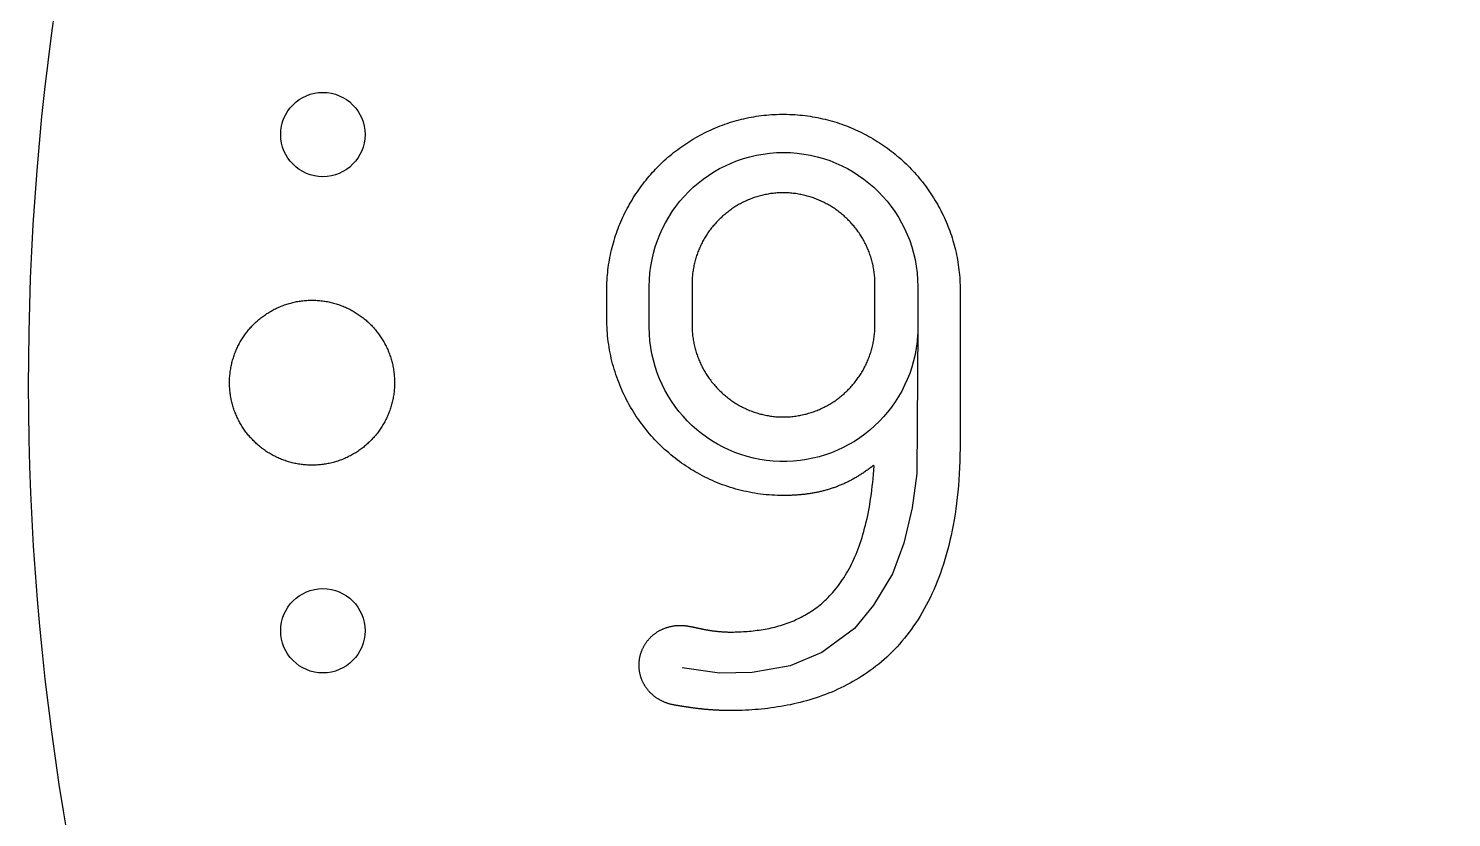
# Model space of a CAD drawing. Extents: x 0.2 to 12, y 0.1 to 9.6.
# Drawn here: x 4.174 to 6.283, y 3.721 to 4.891 of the extents above; entities that cross this region are included whole.
import ezdxf

# ---------------------------------------------------------------- set-up
doc = ezdxf.new("R2010")
doc.units = 0
doc.layers.get('0').update_dxf_attribs({"color": 3, "linetype": 'CONTINUOUS'})
doc.layers.add('ENGRAVE', color=6, linetype='CONTINUOUS')

msp = doc.modelspace()

# ---------------------------------------------------------------- linework, layer by layer
msp.add_lwpolyline([(10.1758, 1.0143, 3.52937), (6.0454, 1.0143, -0.260301)], format="xyb")
for points in [[(5.4753, 3.9915), (5.4718, 3.9871), (5.4682, 3.9828), (5.4646, 3.9786), (5.4609, 3.9745), (5.4572, 3.9706), (5.4534, 3.9667), (5.4495, 3.9629), (5.4456, 3.9593), (5.4417, 3.9557), (5.4377, 3.9522), (5.4337, 3.9489), (5.4296, 3.9456), (5.4255, 3.9424), (5.4213, 3.9394), (5.4171, 3.9364), (5.4129, 3.9335), (5.4086, 3.9307), (5.4043, 3.928), (5.4, 3.9253), (5.3956, 3.9228), (5.3912, 3.9203), (5.3867, 3.918), (5.3822, 3.9157), (5.3778, 3.9135), (5.3732, 3.9114), (5.3687, 3.9093), (5.3641, 3.9074), (5.3595, 3.9055), (5.3549, 3.9037), (5.3502, 3.902), (5.3456, 3.9003), (5.3409, 3.8988), (5.3362, 3.8972), (5.3315, 3.8958), (5.3268, 3.8945), (5.3221, 3.8932), (5.3173, 3.8919), (5.3126, 3.8908), (5.3078, 3.8897), (5.3031, 3.8886), (5.2983, 3.8877), (5.2935, 3.8868), (5.2887, 3.8859), (5.2839, 3.8852), (5.2792, 3.8844), (5.2744, 3.8838), (5.2696, 3.8832), (5.2648, 3.8826), (5.2601, 3.8821), (5.2553, 3.8817), (5.2505, 3.8813), (5.2458, 3.8809), (5.2411, 3.8807), (5.2363, 3.8804), (5.2316, 3.8802), (5.2269, 3.8801), (5.2222, 3.88), (5.2176, 3.8799), (5.2134, 3.8799), (5.2125, 3.8799), (5.2116, 3.8799), (5.2107, 3.8799), (5.2099, 3.8799), (5.209, 3.8799), (5.2081, 3.8799), (5.2072, 3.8799), (5.2063, 3.88), (5.2055, 3.88), (5.2046, 3.88), (5.2037, 3.88), (5.2028, 3.8801), (5.202, 3.8801), (5.2011, 3.8801), (5.2002, 3.8801), (5.1993, 3.8802), (5.1985, 3.8802), (5.1976, 3.8802), (5.1967, 3.8803), (5.1959, 3.8803), (5.195, 3.8804), (5.1941, 3.8804), (5.1932, 3.8804), (5.1924, 3.8805), (5.1915, 3.8805), (5.1906, 3.8806), (5.1898, 3.8806), (5.1889, 3.8807), (5.1881, 3.8808), (5.1872, 3.8808), (5.1863, 3.8809), (5.1855, 3.881), (5.1846, 3.881), (5.1838, 3.8811), (5.1829, 3.8811), (5.182, 3.8812), (5.1812, 3.8813), (5.1803, 3.8814), (5.1795, 3.8814), (5.1786, 3.8815), (5.1778, 3.8816), (5.1769, 3.8817), (5.176, 3.8817), (5.1752, 3.8818), (5.1744, 3.8819), (5.1735, 3.882), (5.1727, 3.8821), (5.1718, 3.8822), (5.1709, 3.8823), (5.1701, 3.8824), (5.1693, 3.8824), (5.1684, 3.8825), (5.1676, 3.8826), (5.1667, 3.8827), (5.1659, 3.8828), (5.165, 3.8829), (5.1642, 3.883), (5.1634, 3.8831), (5.1625, 3.8832), (5.1617, 3.8833), (5.1608, 3.8835), (5.16, 3.8836), (5.1592, 3.8837), (5.1583, 3.8838), (5.1575, 3.8839), (5.1566, 3.884), (5.1558, 3.8841), (5.155, 3.8842), (5.1541, 3.8844), (5.1533, 3.8845), (5.1525, 3.8846), (5.1516, 3.8847), (5.1508, 3.8848), (5.15, 3.885), (5.1491, 3.8851), (5.1483, 3.8852), (5.1475, 3.8853), (5.1467, 3.8855), (5.1458, 3.8856), (5.145, 3.8857), (5.1442, 3.8858), (5.1434, 3.886), (5.1426, 3.8861), (5.1417, 3.8862), (5.1409, 3.8864), (5.1401, 3.8865), (5.1393, 3.8866), (5.1384, 3.8868), (5.1376, 3.8869), (5.1368, 3.8871), (5.136, 3.8872), (5.1352, 3.8874), (5.1344, 3.8875), (5.1335, 3.8876), (5.1327, 3.8878), (5.1319, 3.8879), (5.1311, 3.8881), (5.1303, 3.8882), (5.1295, 3.8884), (5.1287, 3.8885), (5.1278, 3.8887), (5.1269, 3.8889), (5.126, 3.8891), (5.1252, 3.8893), (5.1243, 3.8896), (5.1234, 3.8898), (5.1226, 3.8901), (5.1218, 3.8903), (5.1209, 3.8906), (5.1201, 3.8909), (5.1193, 3.8912), (5.1184, 3.8915), (5.1176, 3.8918), (5.1168, 3.8921), (5.116, 3.8924), (5.1152, 3.8928), (5.1144, 3.8931), (5.1137, 3.8935), (5.1129, 3.8938), (5.1121, 3.8942), (5.1114, 3.8946), (5.1106, 3.895), (5.1099, 3.8954), (5.1091, 3.8958), (5.1084, 3.8962), (5.1077, 3.8967), (5.1069, 3.8971), (5.1062, 3.8975), (5.1055, 3.898), (5.1048, 3.8985), (5.1041, 3.8989), (5.1034, 3.8994), (5.1028, 3.8999), (5.1021, 3.9004), (5.1014, 3.9009), (5.1008, 3.9014), (5.1001, 3.9019), (5.0995, 3.9024), (5.0989, 3.903), (5.0983, 3.9035), (5.0977, 3.9041), (5.097, 3.9046), (5.0965, 3.9052), (5.0959, 3.9058), (5.0953, 3.9064), (5.0947, 3.9069), (5.0942, 3.9075), (5.0936, 3.9081), (5.0931, 3.9087), (5.0925, 3.9094), (5.092, 3.91), (5.0915, 3.9106), (5.091, 3.9112), (5.0905, 3.9119), (5.09, 3.9125), (5.0895, 3.9132), (5.089, 3.9139), (5.0886, 3.9145), (5.0881, 3.9152), (5.0877, 3.9159), (5.0872, 3.9166), (5.0868, 3.9173), (5.0864, 3.918), (5.086, 3.9187), (5.0856, 3.9194), (5.0852, 3.9201), (5.0848, 3.9208), (5.0845, 3.9216), (5.0841, 3.9223), (5.0838, 3.923), (5.0834, 3.9238), (5.0831, 3.9246), (5.0828, 3.9253), (5.0825, 3.9261), (5.0822, 3.9269), (5.0819, 3.9276), (5.0817, 3.9284), (5.0814, 3.9292), (5.0811, 3.93), (5.0809, 3.9308), (5.0807, 3.9316), (5.0805, 3.9324), (5.0803, 3.9332), (5.0801, 3.934), (5.0799, 3.9348), (5.0797, 3.9357), (5.0796, 3.9365), (5.0794, 3.9373), (5.0793, 3.9382), (5.0792, 3.939), (5.079, 3.9399), (5.0789, 3.9407), (5.0789, 3.9416), (5.0788, 3.9424), (5.0787, 3.9433), (5.0787, 3.9442), (5.0786, 3.945), (5.0786, 3.9459), (5.0786, 3.9468), (5.0786, 3.9477), (5.0786, 3.9487), (5.0786, 3.9496), (5.0787, 3.9506), (5.0787, 3.9515), (5.0788, 3.9524), (5.0789, 3.9534), (5.079, 3.9543), (5.0791, 3.9552), (5.0793, 3.9562), (5.0794, 3.9571), (5.0796, 3.958), (5.0797, 3.9589), (5.0799, 3.9598), (5.0801, 3.9607), (5.0804, 3.9616), (5.0806, 3.9625), (5.0808, 3.9634), (5.0811, 3.9643), (5.0814, 3.9652), (5.0817, 3.9661), (5.082, 3.9669), (5.0823, 3.9678), (5.0826, 3.9686), (5.083, 3.9695), (5.0833, 3.9703), (5.0837, 3.9712), (5.0841, 3.972), (5.0845, 3.9728), (5.0849, 3.9736), (5.0853, 3.9745), (5.0857, 3.9753), (5.0862, 3.976), (5.0866, 3.9768), (5.0871, 3.9776), (5.0876, 3.9784), (5.0881, 3.9792), (5.0886, 3.9799), (5.0891, 3.9807), (5.0896, 3.9814), (5.0902, 3.9822), (5.0907, 3.9829), (5.0913, 3.9836), (5.0919, 3.9843), (5.0924, 3.985), (5.093, 3.9857), (5.0936, 3.9864), (5.0943, 3.9871), (5.0949, 3.9877), (5.0955, 3.9884), (5.0962, 3.989), (5.0969, 3.9897), (5.0975, 3.9903), (5.0982, 3.9909), (5.0989, 3.9915), (5.0996, 3.9921), (5.1003, 3.9927), (5.1011, 3.9933), (5.1018, 3.9938), (5.1025, 3.9944), (5.1033, 3.9949), (5.1041, 3.9954), (5.1048, 3.996), (5.1056, 3.9965), (5.1064, 3.997), (5.1072, 3.9975), (5.108, 3.9979), (5.1089, 3.9984), (5.1097, 3.9989), (5.1105, 3.9993), (5.1114, 3.9997), (5.1122, 4.0001), (5.1131, 4.0005), (5.114, 4.0009), (5.1148, 4.0013), (5.1157, 4.0017), (5.1166, 4.002), (5.1175, 4.0024), (5.1185, 4.0027), (5.1194, 4.003), (5.1203, 4.0033), (5.1213, 4.0036), (5.1222, 4.0038), (5.1232, 4.0041), (5.1241, 4.0044), (5.1251, 4.0046), (5.1261, 4.0048), (5.127, 4.005), (5.128, 4.0052), (5.129, 4.0053), (5.13, 4.0055), (5.131, 4.0056), (5.1321, 4.0058), (5.1331, 4.0059), (5.1341, 4.006), (5.1352, 4.0061), (5.1362, 4.0061), (5.1373, 4.0062), (5.1383, 4.0062), (5.1394, 4.0062), (5.1402, 4.0062), (5.1407, 4.0062), (5.1413, 4.0062), (5.1418, 4.0062), (5.1424, 4.0062), (5.143, 4.0061), (5.1435, 4.0061), (5.1441, 4.0061), (5.1446, 4.006), (5.1452, 4.006), (5.1458, 4.0059), (5.1463, 4.0059), (5.1469, 4.0058), (5.1475, 4.0057), (5.148, 4.0057), (5.1486, 4.0056), (5.1492, 4.0055), (5.1498, 4.0054), (5.1504, 4.0053), (5.1509, 4.0052), (5.1515, 4.0051), (5.1521, 4.0051), (5.1527, 4.0049), (5.1533, 4.0048), (5.1539, 4.0047), (5.1545, 4.0046), (5.1551, 4.0045), (5.1557, 4.0044), (5.1563, 4.0043), (5.1569, 4.0042), (5.1575, 4.004), (5.1581, 4.0039), (5.1588, 4.0038), (5.1594, 4.0036), (5.16, 4.0035), (5.1607, 4.0034), (5.1613, 4.0032), (5.1619, 4.0031), (5.1626, 4.003), (5.1632, 4.0028), (5.1639, 4.0027), (5.1645, 4.0025), (5.1652, 4.0024), (5.1659, 4.0023), (5.1665, 4.0021), (5.1672, 4.002), (5.1679, 4.0018), (5.1686, 4.0017), (5.1693, 4.0015), (5.17, 4.0014), (5.1707, 4.0012), (5.1714, 4.0011), (5.1721, 4.0009), (5.1728, 4.0008), (5.1735, 4.0006), (5.1742, 4.0005), (5.175, 4.0003), (5.1757, 4.0002), (5.1765, 4.0001), (5.1772, 3.9999), (5.178, 3.9998), (5.1787, 3.9996), (5.1795, 3.9995), (5.1803, 3.9994), (5.1811, 3.9992), (5.1818, 3.9991), (5.1826, 3.999), (5.1834, 3.9988), (5.1842, 3.9987), (5.1851, 3.9986), (5.1859, 3.9984), (5.1867, 3.9983), (5.1875, 3.9982), (5.1884, 3.9981), (5.1892, 3.998), (5.1901, 3.9979), (5.191, 3.9978), (5.1918, 3.9977), (5.1927, 3.9976), (5.1936, 3.9975), (5.1945, 3.9974), (5.1954, 3.9973), (5.1963, 3.9972), (5.1972, 3.9971), (5.1981, 3.997), (5.1991, 3.997), (5.2, 3.9969), (5.201, 3.9968), (5.2019, 3.9968), (5.2029, 3.9967), (5.2039, 3.9966), (5.2049, 3.9966), (5.2059, 3.9965), (5.2069, 3.9965), (5.2079, 3.9965), (5.2089, 3.9965), (5.2099, 3.9964), (5.211, 3.9964), (5.212, 3.9964), (5.2131, 3.9964), (5.2153, 3.9964), (5.2183, 3.9964), (5.2212, 3.9965), (5.2242, 3.9966), (5.2272, 3.9967), (5.2301, 3.9968), (5.2331, 3.9969), (5.236, 3.9971), (5.239, 3.9973), (5.2419, 3.9976), (5.2449, 3.9978), (5.2478, 3.9981), (5.2508, 3.9985), (5.2537, 3.9989), (5.2566, 3.9993), (5.2595, 3.9997), (5.2625, 4.0002), (5.2654, 4.0007), (5.2683, 4.0012), (5.2712, 4.0018), (5.2741, 4.0024), (5.2769, 4.0031), (5.2798, 4.0038), (5.2827, 4.0045), (5.2855, 4.0053), (5.2884, 4.0062), (5.2912, 4.007), (5.294, 4.008), (5.2968, 4.0089), (5.2996, 4.0099), (5.3024, 4.011), (5.3051, 4.0121), (5.3079, 4.0132), (5.3106, 4.0144), (5.3133, 4.0157), (5.316, 4.017), (5.3187, 4.0183), (5.3214, 4.0197), (5.324, 4.0212), (5.3266, 4.0227), (5.3292, 4.0243), (5.3318, 4.0259), (5.3344, 4.0276), (5.3369, 4.0293), (5.3394, 4.0311), (5.3419, 4.0329), (5.3444, 4.0349), (5.3468, 4.0368), (5.3493, 4.0389), (5.3517, 4.041), (5.354, 4.0431), (5.3564, 4.0453), (5.3587, 4.0476), (5.361, 4.05), (5.3632, 4.0524), (5.3655, 4.0549), (5.3677, 4.0574), (5.3699, 4.06), (5.372, 4.0627), (5.3741, 4.0655), (5.3762, 4.0683), (5.3783, 4.0712), (5.3803, 4.0742), (5.3823, 4.0773), (5.3842, 4.0804), (5.3861, 4.0836), (5.388, 4.0868), (5.3899, 4.0902), (5.3917, 4.0936), (5.3934, 4.0971), (5.3952, 4.1007), (5.3969, 4.1044), (5.3985, 4.1081), (5.4002, 4.1119), (5.4018, 4.1158), (5.4033, 4.1198), (5.4048, 4.1239), (5.4063, 4.1281), (5.4077, 4.1323), (5.4091, 4.1366), (5.4104, 4.1411), (5.4117, 4.1456), (5.4129, 4.1502), (5.4141, 4.1548), (5.4153, 4.1596), (5.4164, 4.1645), (5.4175, 4.1694), (5.4185, 4.1745), (5.4194, 4.1796), (5.4204, 4.1849), (5.4212, 4.1902), (5.4221, 4.1956), (5.4228, 4.2011), (5.4236, 4.2068), (5.4242, 4.2125), (5.4249, 4.2183), (5.4254, 4.2242), (5.4259, 4.2302), (5.4264, 4.2364), (5.4268, 4.2426), (5.4259, 4.2434), (5.4246, 4.2424), (5.4234, 4.2414), (5.4221, 4.2404), (5.4208, 4.2394), (5.4195, 4.2385), (5.4182, 4.2375), (5.4169, 4.2366), (5.4156, 4.2357), (5.4143, 4.2347), (5.413, 4.2339), (5.4117, 4.233), (5.4105, 4.2321), (5.4092, 4.2313), (5.4079, 4.2304), (5.4066, 4.2296), (5.4053, 4.2288), (5.404, 4.228), (5.4027, 4.2272), (5.4014, 4.2264), (5.4001, 4.2257), (5.3988, 4.2249), (5.3975, 4.2242), (5.3962, 4.2234), (5.3949, 4.2227), (5.3936, 4.222), (5.3923, 4.2213), (5.391, 4.2207), (5.3897, 4.22), (5.3884, 4.2193), (5.3871, 4.2187), (5.3858, 4.2181), (5.3845, 4.2175), (5.3831, 4.2168), (5.3818, 4.2162), (5.3805, 4.2157), (5.3792, 4.2151), (5.3779, 4.2145), (5.3766, 4.214), (5.3753, 4.2135), (5.3739, 4.2129), (5.3726, 4.2124), (5.3713, 4.2119), (5.37, 4.2114), (5.3687, 4.2109), (5.3673, 4.2104), (5.366, 4.21), (5.3647, 4.2095), (5.3633, 4.2091), (5.362, 4.2087), (5.3607, 4.2082), (5.3593, 4.2078), (5.358, 4.2074), (5.3566, 4.207), (5.3553, 4.2067), (5.354, 4.2063), (5.3526, 4.2059), (5.3513, 4.2056), (5.3499, 4.2052), (5.3486, 4.2049), (5.3472, 4.2046), (5.3458, 4.2043), (5.3445, 4.204), (5.3431, 4.2037), (5.3417, 4.2034), (5.3404, 4.2031), (5.339, 4.2029), (5.3376, 4.2026), (5.3363, 4.2024), (5.3349, 4.2021), (5.3335, 4.2019), (5.3321, 4.2017), (5.3307, 4.2015), (5.3293, 4.2013), (5.3279, 4.2011), (5.3266, 4.2009), (5.3252, 4.2007), (5.3238, 4.2005), (5.3224, 4.2004), (5.321, 4.2002), (5.3195, 4.2001), (5.3181, 4.1999), (5.3167, 4.1998), (5.3153, 4.1997), (5.3139, 4.1996), (5.3125, 4.1995), (5.311, 4.1994), (5.3096, 4.1993), (5.3082, 4.1992), (5.3067, 4.1991), (5.3053, 4.1991), (5.3038, 4.199), (5.3024, 4.1989), (5.3009, 4.1989), (5.2995, 4.1989), (5.298, 4.1988), (5.2966, 4.1988), (5.2951, 4.1988), (5.2936, 4.1988), (5.2922, 4.1988), (5.2882, 4.1988), (5.2839, 4.1989), (5.2797, 4.1991), (5.2754, 4.1993), (5.2712, 4.1996), (5.267, 4.2), (5.2628, 4.2004), (5.2586, 4.2009), (5.2544, 4.2015), (5.2503, 4.2021), (5.2462, 4.2028), (5.242, 4.2036), (5.238, 4.2045), (5.2339, 4.2053), (5.2299, 4.2063), (5.2259, 4.2073), (5.2219, 4.2084), (5.2179, 4.2096), (5.214, 4.2108), (5.2101, 4.212), (5.2062, 4.2134), (5.2024, 4.2148), (5.1985, 4.2162), (5.1948, 4.2177), (5.191, 4.2193), (5.1872, 4.2209), (5.1835, 4.2226), (5.1799, 4.2243), (5.1762, 4.2261), (5.1726, 4.2279), (5.169, 4.2298), (5.1655, 4.2318), (5.1619, 4.2338), (5.1585, 4.2359), (5.155, 4.238), (5.1516, 4.2401), (5.1482, 4.2424), (5.1449, 4.2446), (5.1416, 4.2469), (5.1383, 4.2493), (5.1351, 4.2517), (5.1319, 4.2542), (5.1287, 4.2567), (5.1256, 4.2592), (5.1225, 4.2619), (5.1195, 4.2645), (5.1165, 4.2672), (5.1135, 4.2699), (5.1106, 4.2727), (5.1077, 4.2756), (5.1049, 4.2784), (5.1021, 4.2813), (5.0994, 4.2843), (5.0967, 4.2873), (5.094, 4.2904), (5.0914, 4.2934), (5.0889, 4.2966), (5.0864, 4.2997), (5.0839, 4.3029), (5.0815, 4.3062), (5.0791, 4.3095), (5.0768, 4.3128), (5.0745, 4.3161), (5.0723, 4.3195), (5.0702, 4.3229), (5.0681, 4.3264), (5.066, 4.3299), (5.064, 4.3334), (5.062, 4.337), (5.0601, 4.3406), (5.0583, 4.3442), (5.0565, 4.3479), (5.0547, 4.3516), (5.0531, 4.3553), (5.0514, 4.3591), (5.0499, 4.3628), (5.0484, 4.3667), (5.0469, 4.3705), (5.0455, 4.3744), (5.0442, 4.3783), (5.0429, 4.3822), (5.0417, 4.3861), (5.0405, 4.3901), (5.0394, 4.3941), (5.0384, 4.3982), (5.0374, 4.4022), (5.0365, 4.4063), (5.0357, 4.4104), (5.0349, 4.4145), (5.0342, 4.4187), (5.0336, 4.4228), (5.033, 4.427), (5.0325, 4.4312), (5.032, 4.4355), (5.0316, 4.4397), (5.0313, 4.444), (5.0311, 4.4483), (5.0309, 4.4526), (5.0308, 4.4569), (5.0307, 4.4612), (5.0307, 4.4612), (5.0307, 4.4613), (5.0307, 4.4613), (5.0307, 4.4614), (5.0307, 4.4614), (5.0307, 4.4615), (5.0307, 4.4616), (5.0307, 4.4617), (5.0307, 4.4618), (5.0307, 4.462), (5.0307, 4.4621), (5.0307, 4.4623), (5.0307, 4.4625), (5.0307, 4.4626), (5.0307, 4.4628), (5.0307, 4.463), (5.0307, 4.4633), (5.0307, 4.4635), (5.0307, 4.4638), (5.0307, 4.464), (5.0307, 4.4643), (5.0307, 4.4646), (5.0307, 4.4648), (5.0307, 4.4651), (5.0307, 4.4654), (5.0307, 4.4658), (5.0307, 4.4661), (5.0307, 4.4664), (5.0307, 4.4668), (5.0307, 4.4671), (5.0307, 4.4675), (5.0307, 4.4678), (5.0307, 4.4682), (5.0307, 4.4686), (5.0307, 4.469), (5.0307, 4.4694), (5.0307, 4.4698), (5.0307, 4.4702), (5.0307, 4.4706), (5.0307, 4.471), (5.0307, 4.4715), (5.0307, 4.4719), (5.0307, 4.4723), (5.0307, 4.4728), (5.0307, 4.4732), (5.0307, 4.4737), (5.0307, 4.4741), (5.0307, 4.4746), (5.0307, 4.4751), (5.0307, 4.4755), (5.0307, 4.476), (5.0307, 4.4765), (5.0307, 4.477), (5.0307, 4.4774), (5.0307, 4.4779), (5.0307, 4.4784), (5.0307, 4.4789), (5.0307, 4.4794), (5.0307, 4.4799), (5.0307, 4.4804), (5.0307, 4.4809), (5.0307, 4.4813), (5.0307, 4.4818), (5.0307, 4.4823), (5.0307, 4.4828), (5.0307, 4.4833), (5.0307, 4.4838), (5.0307, 4.4843), (5.0307, 4.4848), (5.0307, 4.4853), (5.0307, 4.4858), (5.0307, 4.4863), (5.0307, 4.4867), (5.0307, 4.4872), (5.0307, 4.4877), (5.0307, 4.4882), (5.0307, 4.4886), (5.0307, 4.4891), (5.0307, 4.4896), (5.0307, 4.49), (5.0307, 4.4905), (5.0307, 4.4909), (5.0307, 4.4914), (5.0307, 4.4918), (5.0307, 4.4923), (5.0307, 4.4927), (5.0307, 4.4931), (5.0307, 4.4936), (5.0307, 4.494), (5.0307, 4.4944), (5.0307, 4.4948), (5.0307, 4.4952), (5.0307, 4.4956), (5.0307, 4.4959), (5.0307, 4.4963), (5.0307, 4.4967), (5.0307, 4.497), (5.0307, 4.4974), (5.0307, 4.4978), (5.0307, 4.4981), (5.0307, 4.4984), (5.0307, 4.4987), (5.0307, 4.499), (5.0307, 4.4993), (5.0307, 4.4996), (5.0307, 4.4999), (5.0307, 4.5002), (5.0307, 4.5004), (5.0307, 4.5007), (5.0307, 4.5009), (5.0307, 4.5011), (5.0307, 4.5013), (5.0307, 4.5015), (5.0307, 4.5017), (5.0307, 4.5019), (5.0307, 4.502), (5.0307, 4.5022), (5.0307, 4.5023), (5.0307, 4.5025), (5.0307, 4.5026), (5.0307, 4.5027), (5.0307, 4.5027), (5.0307, 4.5028), (5.0307, 4.5029), (5.0307, 4.5029), (5.0307, 4.5029), (5.0307, 4.5029), (5.0308, 4.5068), (5.0309, 4.5106), (5.031, 4.5145), (5.0312, 4.5183), (5.0314, 4.5221), (5.0318, 4.5259), (5.0321, 4.5296), (5.0325, 4.5334), (5.033, 4.5371), (5.0335, 4.5409), (5.0341, 4.5446), (5.0347, 4.5483), (5.0354, 4.5519), (5.0361, 4.5556), (5.0369, 4.5592), (5.0378, 4.5629), (5.0386, 4.5665), (5.0396, 4.57), (5.0405, 4.5736), (5.0416, 4.5771), (5.0427, 4.5807), (5.0438, 4.5842), (5.045, 4.5876), (5.0462, 4.5911), (5.0475, 4.5945), (5.0488, 4.598), (5.0502, 4.6013), (5.0516, 4.6047), (5.053, 4.6081), (5.0545, 4.6114), (5.0561, 4.6147), (5.0577, 4.6179), (5.0593, 4.6212), (5.061, 4.6244), (5.0627, 4.6276), (5.0645, 4.6308), (5.0663, 4.6339), (5.0681, 4.637), (5.07, 4.6401), (5.072, 4.6432), (5.0739, 4.6462), (5.076, 4.6492), (5.078, 4.6522), (5.0801, 4.6551), (5.0822, 4.6581), (5.0844, 4.6609), (5.0866, 4.6638), (5.0889, 4.6666), (5.0912, 4.6694), (5.0935, 4.6722), (5.0958, 4.6749), (5.0982, 4.6776), (5.1007, 4.6802), (5.1031, 4.6829), (5.1057, 4.6855), (5.1082, 4.688), (5.1108, 4.6905), (5.1134, 4.693), (5.116, 4.6955), (5.1187, 4.6979), (5.1214, 4.7003), (5.1241, 4.7026), (5.1269, 4.7049), (5.1297, 4.7072), (5.1326, 4.7094), (5.1354, 4.7116), (5.1383, 4.7138), (5.1413, 4.7159), (5.1442, 4.718), (5.1472, 4.72), (5.1502, 4.722), (5.1533, 4.7239), (5.1563, 4.7259), (5.1594, 4.7277), (5.1626, 4.7296), (5.1657, 4.7313), (5.1689, 4.7331), (5.1721, 4.7348), (5.1754, 4.7365), (5.1786, 4.7381), (5.1819, 4.7396), (5.1852, 4.7412), (5.1885, 4.7426), (5.1919, 4.7441), (5.1953, 4.7455), (5.1987, 4.7468), (5.2021, 4.7481), (5.2056, 4.7493), (5.209, 4.7506), (5.2125, 4.7517), (5.216, 4.7528), (5.2196, 4.7539), (5.2231, 4.7549), (5.2267, 4.7558), (5.2303, 4.7567), (5.2339, 4.7576), (5.2375, 4.7584), (5.2412, 4.7592), (5.2448, 4.7599), (5.2485, 4.7605), (5.2522, 4.7611), (5.2559, 4.7617), (5.2597, 4.7622), (5.2634, 4.7626), (5.2672, 4.763), (5.271, 4.7633), (5.2747, 4.7636), (5.2786, 4.7638), (5.2824, 4.764), (5.2862, 4.7641), (5.2901, 4.7642), (5.2939, 4.7642), (5.2978, 4.7641), (5.3017, 4.764), (5.3055, 4.7638), (5.3094, 4.7636), (5.3132, 4.7633), (5.317, 4.763), (5.3208, 4.7626), (5.3246, 4.7622), (5.3283, 4.7617), (5.3321, 4.7611), (5.3358, 4.7605), (5.3395, 4.7599), (5.3432, 4.7592), (5.3469, 4.7584), (5.3505, 4.7576), (5.3542, 4.7567), (5.3578, 4.7558), (5.3614, 4.7549), (5.365, 4.7539), (5.3685, 4.7528), (5.372, 4.7517), (5.3756, 4.7506), (5.3791, 4.7493), (5.3825, 4.7481), (5.386, 4.7468), (5.3894, 4.7455), (5.3928, 4.7441), (5.3962, 4.7426), (5.3995, 4.7412), (5.4028, 4.7396), (5.4061, 4.7381), (5.4094, 4.7365), (5.4127, 4.7348), (5.4159, 4.7331), (5.4191, 4.7313), (5.4223, 4.7296), (5.4254, 4.7277), (5.4285, 4.7259), (5.4316, 4.7239), (5.4347, 4.722), (5.4377, 4.72), (5.4407, 4.718), (5.4437, 4.7159), (5.4466, 4.7138), (5.4495, 4.7116), (5.4524, 4.7094), (5.4552, 4.7072), (5.4581, 4.7049), (5.4608, 4.7026), (5.4636, 4.7003), (5.4663, 4.6979), (5.469, 4.6955), (5.4717, 4.693), (5.4743, 4.6905), (5.4769, 4.688), (5.4794, 4.6855), (5.4819, 4.6829), (5.4844, 4.6802), (5.4868, 4.6776), (5.4892, 4.6749), (5.4916, 4.6722), (5.4939, 4.6694), (5.4962, 4.6666), (5.4985, 4.6638), (5.5007, 4.6609), (5.5029, 4.6581), (5.505, 4.6551), (5.5071, 4.6522), (5.5092, 4.6492), (5.5112, 4.6462), (5.5132, 4.6432), (5.5151, 4.6401), (5.517, 4.637), (5.5189, 4.6339), (5.5207, 4.6308), (5.5225, 4.6276), (5.5242, 4.6244), (5.5259, 4.6212), (5.5275, 4.6179), (5.5291, 4.6147), (5.5307, 4.6114), (5.5322, 4.6081), (5.5336, 4.6047), (5.535, 4.6013), (5.5364, 4.598), (5.5377, 4.5945), (5.539, 4.5911), (5.5402, 4.5876), (5.5414, 4.5842), (5.5425, 4.5807), (5.5436, 4.5771), (5.5447, 4.5736), (5.5456, 4.57), (5.5466, 4.5665), (5.5475, 4.5629), (5.5483, 4.5592), (5.5491, 4.5556), (5.5498, 4.5519), (5.5505, 4.5483), (5.5511, 4.5446), (5.5517, 4.5409), (5.5522, 4.5371), (5.5527, 4.5334), (5.5531, 4.5296), (5.5535, 4.5259), (5.5538, 4.5221), (5.554, 4.5183), (5.5542, 4.5145), (5.5543, 4.5106), (5.5544, 4.5068), (5.5545, 4.5029), (5.5545, 4.5029), (5.5545, 4.5028), (5.5545, 4.5026), (5.5545, 4.5023), (5.5545, 4.5019), (5.5545, 4.5015), (5.5545, 4.501), (5.5545, 4.5004), (5.5545, 4.4997), (5.5545, 4.499), (5.5545, 4.4982), (5.5545, 4.4973), (5.5545, 4.4964), (5.5545, 4.4954), (5.5545, 4.4943), (5.5545, 4.4931), (5.5545, 4.4919), (5.5545, 4.4907), (5.5545, 4.4894), (5.5545, 4.488), (5.5545, 4.4866), (5.5545, 4.4851), (5.5545, 4.4835), (5.5545, 4.4819), (5.5545, 4.4803), (5.5545, 4.4786), (5.5545, 4.4768), (5.5545, 4.475), (5.5545, 4.4732), (5.5545, 4.4713), (5.5545, 4.4693), (5.5545, 4.4674), (5.5545, 4.4653), (5.5545, 4.4633), (5.5545, 4.4612), (5.5545, 4.4591), (5.5545, 4.4569), (5.5545, 4.4547), (5.5545, 4.4524), (5.5545, 4.4502), (5.5545, 4.4479), (5.5545, 4.4455), (5.5545, 4.4432), (5.5545, 4.4408), (5.5545, 4.4384), (5.5545, 4.4359), (5.5545, 4.4335), (5.5545, 4.431), (5.5545, 4.4285), (5.5545, 4.426), (5.5545, 4.4234), (5.5545, 4.4209), (5.5545, 4.4183), (5.5545, 4.4157), (5.5545, 4.4131), (5.5545, 4.4105), (5.5545, 4.4079), (5.5545, 4.4053), (5.5545, 4.4026), (5.5545, 4.4), (5.5545, 4.3973), (5.5545, 4.3947), (5.5545, 4.392), (5.5545, 4.3894), (5.5545, 4.3867), (5.5545, 4.3841), (5.5545, 4.3814), (5.5545, 4.3788), (5.5545, 4.3762), (5.5545, 4.3735), (5.5545, 4.3709), (5.5545, 4.3683), (5.5545, 4.3657), (5.5545, 4.3631), (5.5545, 4.3606), (5.5545, 4.358), (5.5545, 4.3555), (5.5545, 4.3529), (5.5545, 4.3504), (5.5545, 4.348), (5.5545, 4.3455), (5.5545, 4.3431), (5.5545, 4.3406), (5.5545, 4.3383), (5.5545, 4.3359), (5.5545, 4.3336), (5.5545, 4.3313), (5.5545, 4.329), (5.5545, 4.3267), (5.5545, 4.3245), (5.5545, 4.3224), (5.5545, 4.3202), (5.5545, 4.3181), (5.5545, 4.3161), (5.5545, 4.3141), (5.5545, 4.3121), (5.5545, 4.3101), (5.5545, 4.3083), (5.5545, 4.3064), (5.5545, 4.3046), (5.5545, 4.3029), (5.5545, 4.3012), (5.5545, 4.2995), (5.5545, 4.2979), (5.5545, 4.2964), (5.5545, 4.2949), (5.5545, 4.2934), (5.5545, 4.2921), (5.5545, 4.2907), (5.5545, 4.2895), (5.5545, 4.2883), (5.5545, 4.2871), (5.5545, 4.2861), (5.5545, 4.2851), (5.5545, 4.2841), (5.5545, 4.2833), (5.5545, 4.2824), (5.5545, 4.2817), (5.5545, 4.2811), (5.5545, 4.2805), (5.5545, 4.2799), (5.5545, 4.2795), (5.5545, 4.2791), (5.5545, 4.2789), (5.5545, 4.2787), (5.5545, 4.2785), (5.5545, 4.2785), (5.5544, 4.2687), (5.5542, 4.2591), (5.554, 4.2496), (5.5536, 4.2402), (5.5531, 4.2311), (5.5525, 4.222), (5.5518, 4.2131), (5.551, 4.2044), (5.5501, 4.1958), (5.5491, 4.1874), (5.548, 4.179), (5.5468, 4.1709), (5.5455, 4.1629), (5.5441, 4.155), (5.5426, 4.1473), (5.541, 4.1397), (5.5393, 4.1322), (5.5376, 4.1249), (5.5357, 4.1177), (5.5338, 4.1106), (5.5318, 4.1037), (5.5297, 4.0969), (5.5275, 4.0903), (5.5252, 4.0837), (5.5228, 4.0773), (5.5204, 4.0711), (5.5179, 4.0649), (5.5153, 4.0589), (5.5127, 4.053), (5.5099, 4.0472), (5.5071, 4.0416), (5.5042, 4.036), (5.5013, 4.0306), (5.4983, 4.0253), (5.4952, 4.0201), (5.492, 4.0151), (5.4888, 4.0101), (5.4855, 4.0053), (5.4822, 4.0006), (5.4788, 3.996)], [(5.2458, 4.3237), (5.2476, 4.323), (5.2493, 4.3224), (5.2511, 4.3218), (5.253, 4.3212), (5.2548, 4.3207), (5.2566, 4.3201), (5.2584, 4.3196), (5.2603, 4.3192), (5.2621, 4.3187), (5.264, 4.3183), (5.2659, 4.3179), (5.2678, 4.3175), (5.2697, 4.3172), (5.2716, 4.3169), (5.2735, 4.3166), (5.2754, 4.3163), (5.2773, 4.3161), (5.2793, 4.3159), (5.2812, 4.3157), (5.2831, 4.3156), (5.2851, 4.3155), (5.2871, 4.3154), (5.289, 4.3153), (5.291, 4.3153), (5.293, 4.3153), (5.295, 4.3153), (5.297, 4.3154), (5.299, 4.3155), (5.301, 4.3156), (5.303, 4.3157), (5.3049, 4.3159), (5.3069, 4.3161), (5.3088, 4.3163), (5.3108, 4.3166), (5.3127, 4.3169), (5.3147, 4.3172), (5.3166, 4.3175), (5.3185, 4.3179), (5.3204, 4.3183), (5.3223, 4.3187), (5.3242, 4.3192), (5.326, 4.3196), (5.3279, 4.3201), (5.3298, 4.3207), (5.3316, 4.3212), (5.3334, 4.3218), (5.3352, 4.3224), (5.3371, 4.323), (5.3389, 4.3237), (5.3406, 4.3243), (5.3424, 4.325), (5.3442, 4.3258), (5.3459, 4.3265), (5.3477, 4.3273), (5.3494, 4.3281), (5.3511, 4.3289), (5.3528, 4.3297), (5.3545, 4.3306), (5.3561, 4.3315), (5.3578, 4.3324), (5.3595, 4.3333), (5.3611, 4.3343), (5.3627, 4.3353), (5.3643, 4.3362), (5.3659, 4.3373), (5.3675, 4.3383), (5.369, 4.3394), (5.3706, 4.3404), (5.3721, 4.3415), (5.3736, 4.3427), (5.3751, 4.3438), (5.3766, 4.345), (5.378, 4.3462), (5.3795, 4.3474), (5.3809, 4.3486), (5.3823, 4.3498), (5.3837, 4.3511), (5.3851, 4.3524), (5.3864, 4.3537), (5.3878, 4.355), (5.3891, 4.3563), (5.3904, 4.3576), (5.3917, 4.359), (5.393, 4.3604), (5.3942, 4.3618), (5.3955, 4.3632), (5.3967, 4.3647), (5.3979, 4.3661), (5.399, 4.3676), (5.4002, 4.3691), (5.4013, 4.3706), (5.4024, 4.3721), (5.4035, 4.3736), (5.4046, 4.3752), (5.4056, 4.3767), (5.4067, 4.3783), (5.4077, 4.3799), (5.4087, 4.3815), (5.4096, 4.3832), (5.4106, 4.3848), (5.4115, 4.3864), (5.4124, 4.3881), (5.4133, 4.3898), (5.4141, 4.3915), (5.4149, 4.3932), (5.4157, 4.3949), (5.4165, 4.3966), (5.4173, 4.3984), (5.418, 4.4001), (5.4187, 4.4019), (5.4194, 4.4037), (5.4201, 4.4055), (5.4207, 4.4073), (5.4213, 4.4091), (5.4219, 4.4109), (5.4225, 4.4127), (5.423, 4.4146), (5.4235, 4.4164), (5.424, 4.4183), (5.4245, 4.4202), (5.4249, 4.4221), (5.4253, 4.424), (5.4257, 4.4259), (5.4261, 4.4278), (5.4264, 4.4297), (5.4267, 4.4317), (5.427, 4.4336), (5.4272, 4.4355), (5.4274, 4.4375), (5.4276, 4.4395), (5.4278, 4.4414), (5.4279, 4.4434), (5.428, 4.4454), (5.4281, 4.4474), (5.4281, 4.4494), (5.4281, 4.4514), (5.4281, 4.4514), (5.4281, 4.4515), (5.4281, 4.4515), (5.4281, 4.4516), (5.4281, 4.4517), (5.4281, 4.4518), (5.4281, 4.452), (5.4281, 4.4521), (5.4281, 4.4523), (5.4281, 4.4525), (5.4281, 4.4527), (5.4281, 4.453), (5.4281, 4.4532), (5.4281, 4.4535), (5.4281, 4.4538), (5.4281, 4.4541), (5.4281, 4.4544), (5.4281, 4.4548), (5.4281, 4.4551), (5.4281, 4.4555), (5.4281, 4.4559), (5.4281, 4.4563), (5.4281, 4.4567), (5.4281, 4.4572), (5.4281, 4.4576), (5.4281, 4.4581), (5.4281, 4.4586), (5.4281, 4.459), (5.4281, 4.4596), (5.4281, 4.4601), (5.4281, 4.4606), (5.4281, 4.4611), (5.4281, 4.4617), (5.4281, 4.4623), (5.4281, 4.4628), (5.4281, 4.4634), (5.4281, 4.464), (5.4281, 4.4646), (5.4281, 4.4652), (5.4281, 4.4658), (5.4281, 4.4665), (5.4281, 4.4671), (5.4281, 4.4678), (5.4281, 4.4684), (5.4281, 4.4691), (5.4281, 4.4697), (5.4281, 4.4704), (5.4281, 4.4711), (5.4281, 4.4718), (5.4281, 4.4725), (5.4281, 4.4731), (5.4281, 4.4738), (5.4281, 4.4746), (5.4281, 4.4753), (5.4281, 4.476), (5.4281, 4.4767), (5.4281, 4.4774), (5.4281, 4.4781), (5.4281, 4.4788), (5.4281, 4.4796), (5.4281, 4.4803), (5.4281, 4.481), (5.4281, 4.4817), (5.4281, 4.4824), (5.4281, 4.4832), (5.4281, 4.4839), (5.4281, 4.4846), (5.4281, 4.4853), (5.4281, 4.4861), (5.4281, 4.4868), (5.4281, 4.4875), (5.4281, 4.4882), (5.4281, 4.4889), (5.4281, 4.4896), (5.4281, 4.4903), (5.4281, 4.491), (5.4281, 4.4917), (5.4281, 4.4924), (5.4281, 4.4931), (5.4281, 4.4938), (5.4281, 4.4944), (5.4281, 4.4951), (5.4281, 4.4958), (5.4281, 4.4964), (5.4281, 4.4971), (5.4281, 4.4977), (5.4281, 4.4983), (5.4281, 4.499), (5.4281, 4.4996), (5.4281, 4.5002), (5.4281, 4.5008), (5.4281, 4.5013), (5.4281, 4.5019), (5.4281, 4.5025), (5.4281, 4.503), (5.4281, 4.5036), (5.4281, 4.5041), (5.4281, 4.5046), (5.4281, 4.5051), (5.4281, 4.5056), (5.4281, 4.5061), (5.4281, 4.5066), (5.4281, 4.507), (5.4281, 4.5075), (5.4281, 4.5079), (5.4281, 4.5083), (5.4281, 4.5087), (5.4281, 4.5091), (5.4281, 4.5094), (5.4281, 4.5098), (5.4281, 4.5101), (5.4281, 4.5104), (5.4281, 4.5107), (5.4281, 4.511), (5.4281, 4.5112), (5.4281, 4.5115), (5.4281, 4.5117), (5.4281, 4.5119), (5.4281, 4.5121), (5.4281, 4.5122), (5.4281, 4.5124), (5.4281, 4.5125), (5.4281, 4.5126), (5.4281, 4.5127), (5.4281, 4.5127), (5.4281, 4.5127), (5.4281, 4.5128), (5.4281, 4.5147), (5.4281, 4.5167), (5.428, 4.5187), (5.4279, 4.5206), (5.4278, 4.5226), (5.4276, 4.5245), (5.4274, 4.5265), (5.4272, 4.5284), (5.427, 4.5303), (5.4267, 4.5322), (5.4264, 4.5341), (5.4261, 4.536), (5.4257, 4.5379), (5.4253, 4.5398), (5.4249, 4.5417), (5.4245, 4.5435), (5.424, 4.5454), (5.4235, 4.5472), (5.423, 4.5491), (5.4225, 4.5509), (5.4219, 4.5527), (5.4213, 4.5545), (5.4207, 4.5563), (5.4201, 4.5581), (5.4194, 4.5599), (5.4187, 4.5616), (5.418, 4.5634), (5.4173, 4.5651), (5.4165, 4.5668), (5.4157, 4.5685), (5.4149, 4.5702), (5.4141, 4.5719), (5.4133, 4.5736), (5.4124, 4.5753), (5.4115, 4.5769), (5.4106, 4.5785), (5.4096, 4.5802), (5.4087, 4.5818), (5.4077, 4.5834), (5.4067, 4.585), (5.4056, 4.5865), (5.4046, 4.5881), (5.4035, 4.5896), (5.4024, 4.5911), (5.4013, 4.5926), (5.4002, 4.5941), (5.399, 4.5956), (5.3979, 4.5971), (5.3967, 4.5985), (5.3955, 4.5999), (5.3942, 4.6013), (5.393, 4.6027), (5.3917, 4.6041), (5.3904, 4.6055), (5.3891, 4.6068), (5.3878, 4.6081), (5.3864, 4.6094), (5.3851, 4.6107), (5.3837, 4.612), (5.3823, 4.6133), (5.3809, 4.6145), (5.3795, 4.6157), (5.378, 4.6169), (5.3766, 4.6181), (5.3751, 4.6192), (5.3736, 4.6204), (5.3721, 4.6215), (5.3706, 4.6226), (5.369, 4.6237), (5.3675, 4.6247), (5.3659, 4.6257), (5.3643, 4.6268), (5.3627, 4.6278), (5.3611, 4.6287), (5.3595, 4.6297), (5.3578, 4.6306), (5.3561, 4.6315), (5.3545, 4.6324), (5.3528, 4.6332), (5.3511, 4.6341), (5.3494, 4.6349), (5.3477, 4.6357), (5.3459, 4.6365), (5.3442, 4.6372), (5.3424, 4.6379), (5.3406, 4.6386), (5.3389, 4.6393), (5.3371, 4.64), (5.3352, 4.6406), (5.3334, 4.6412), (5.3316, 4.6417), (5.3298, 4.6423), (5.3279, 4.6428), (5.326, 4.6433), (5.3242, 4.6438), (5.3223, 4.6442), (5.3204, 4.6447), (5.3185, 4.6451), (5.3166, 4.6454), (5.3147, 4.6458), (5.3127, 4.6461), (5.3108, 4.6464), (5.3088, 4.6466), (5.3069, 4.6468), (5.3049, 4.647), (5.303, 4.6472), (5.301, 4.6474), (5.299, 4.6475), (5.297, 4.6476), (5.295, 4.6476), (5.293, 4.6477), (5.291, 4.6477), (5.289, 4.6476), (5.2871, 4.6476), (5.2851, 4.6475), (5.2831, 4.6474), (5.2812, 4.6472), (5.2793, 4.647), (5.2773, 4.6468), (5.2754, 4.6466), (5.2735, 4.6464), (5.2716, 4.6461), (5.2697, 4.6458), (5.2678, 4.6454), (5.2659, 4.6451), (5.264, 4.6447), (5.2621, 4.6442), (5.2603, 4.6438), (5.2584, 4.6433), (5.2566, 4.6428), (5.2548, 4.6423), (5.253, 4.6417), (5.2511, 4.6412), (5.2493, 4.6406), (5.2476, 4.64), (5.2458, 4.6393), (5.244, 4.6386), (5.2423, 4.6379), (5.2405, 4.6372), (5.2388, 4.6365), (5.2371, 4.6357), (5.2354, 4.6349), (5.2337, 4.6341), (5.232, 4.6332), (5.2303, 4.6324), (5.2287, 4.6315), (5.227, 4.6306), (5.2254, 4.6297), (5.2238, 4.6287), (5.2222, 4.6278), (5.2206, 4.6268), (5.219, 4.6257), (5.2175, 4.6247), (5.2159, 4.6237), (5.2144, 4.6226), (5.2129, 4.6215), (5.2114, 4.6204), (5.2099, 4.6192), (5.2084, 4.6181), (5.207, 4.6169), (5.2055, 4.6157), (5.2041, 4.6145), (5.2027, 4.6133), (5.2013, 4.612), (5.2, 4.6107), (5.1986, 4.6094), (5.1973, 4.6081), (5.196, 4.6068), (5.1947, 4.6055), (5.1934, 4.6041), (5.1921, 4.6027), (5.1909, 4.6013), (5.1897, 4.5999), (5.1884, 4.5985), (5.1873, 4.5971), (5.1861, 4.5956), (5.185, 4.5941), (5.1838, 4.5926), (5.1827, 4.5911), (5.1816, 4.5896), (5.1806, 4.5881), (5.1795, 4.5865), (5.1785, 4.585), (5.1775, 4.5834), (5.1765, 4.5818), (5.1755, 4.5802), (5.1746, 4.5785), (5.1737, 4.5769), (5.1728, 4.5753), (5.1719, 4.5736), (5.1711, 4.5719), (5.1702, 4.5702), (5.1694, 4.5685), (5.1687, 4.5668), (5.1679, 4.5651), (5.1672, 4.5634), (5.1665, 4.5616), (5.1658, 4.5599), (5.1651, 4.5581), (5.1645, 4.5563), (5.1639, 4.5545), (5.1633, 4.5527), (5.1627, 4.5509), (5.1622, 4.5491), (5.1617, 4.5472), (5.1612, 4.5454), (5.1607, 4.5435), (5.1603, 4.5417), (5.1599, 4.5398), (5.1595, 4.5379), (5.1592, 4.536), (5.1588, 4.5341), (5.1585, 4.5322), (5.1583, 4.5303), (5.158, 4.5284), (5.1578, 4.5265), (5.1576, 4.5245), (5.1574, 4.5226), (5.1573, 4.5206), (5.1572, 4.5187), (5.1571, 4.5167), (5.1571, 4.5147), (5.1571, 4.5128), (5.1571, 4.5127), (5.1571, 4.5127), (5.1571, 4.5127), (5.1571, 4.5126), (5.1571, 4.5125), (5.1571, 4.5124), (5.1571, 4.5122), (5.1571, 4.5121), (5.1571, 4.5119), (5.1571, 4.5117), (5.1571, 4.5115), (5.1571, 4.5112), (5.1571, 4.511), (5.1571, 4.5107), (5.1571, 4.5104), (5.1571, 4.5101), (5.1571, 4.5098), (5.1571, 4.5094), (5.1571, 4.5091), (5.1571, 4.5087), (5.1571, 4.5083), (5.1571, 4.5079), (5.1571, 4.5075), (5.1571, 4.507), (5.1571, 4.5066), (5.1571, 4.5061), (5.1571, 4.5056), (5.1571, 4.5051), (5.1571, 4.5046), (5.1571, 4.5041), (5.1571, 4.5036), (5.1571, 4.503), (5.1571, 4.5025), (5.1571, 4.5019), (5.1571, 4.5013), (5.1571, 4.5008), (5.1571, 4.5002), (5.1571, 4.4996), (5.1571, 4.499), (5.1571, 4.4983), (5.1571, 4.4977), (5.1571, 4.4971), (5.1571, 4.4964), (5.1571, 4.4958), (5.1571, 4.4951), (5.1571, 4.4944), (5.1571, 4.4938), (5.1571, 4.4931), (5.1571, 4.4924), (5.1571, 4.4917), (5.1571, 4.491), (5.1571, 4.4903), (5.1571, 4.4896), (5.1571, 4.4889), (5.1571, 4.4882), (5.1571, 4.4875), (5.1571, 4.4868), (5.1571, 4.4861), (5.1571, 4.4853), (5.1571, 4.4846), (5.1571, 4.4839), (5.1571, 4.4832), (5.1571, 4.4824), (5.1571, 4.4817), (5.1571, 4.481), (5.1571, 4.4803), (5.1571, 4.4796), (5.1571, 4.4788), (5.1571, 4.4781), (5.1571, 4.4774), (5.1571, 4.4767), (5.1571, 4.476), (5.1571, 4.4753), (5.1571, 4.4746), (5.1571, 4.4738), (5.1571, 4.4731), (5.1571, 4.4725), (5.1571, 4.4718), (5.1571, 4.4711), (5.1571, 4.4704), (5.1571, 4.4697), (5.1571, 4.4691), (5.1571, 4.4684), (5.1571, 4.4678), (5.1571, 4.4671), (5.1571, 4.4665), (5.1571, 4.4658), (5.1571, 4.4652), (5.1571, 4.4646), (5.1571, 4.464), (5.1571, 4.4634), (5.1571, 4.4628), (5.1571, 4.4623), (5.1571, 4.4617), (5.1571, 4.4611), (5.1571, 4.4606), (5.1571, 4.4601), (5.1571, 4.4596), (5.1571, 4.459), (5.1571, 4.4586), (5.1571, 4.4581), (5.1571, 4.4576), (5.1571, 4.4572), (5.1571, 4.4567), (5.1571, 4.4563), (5.1571, 4.4559), (5.1571, 4.4555), (5.1571, 4.4551), (5.1571, 4.4548), (5.1571, 4.4544), (5.1571, 4.4541), (5.1571, 4.4538), (5.1571, 4.4535), (5.1571, 4.4532), (5.1571, 4.453), (5.1571, 4.4527), (5.1571, 4.4525), (5.1571, 4.4523), (5.1571, 4.4521), (5.1571, 4.452), (5.1571, 4.4518), (5.1571, 4.4517), (5.1571, 4.4516), (5.1571, 4.4515), (5.1571, 4.4515), (5.1571, 4.4514), (5.1571, 4.4514), (5.1571, 4.4494), (5.1571, 4.4474), (5.1572, 4.4454), (5.1573, 4.4434), (5.1574, 4.4414), (5.1576, 4.4395), (5.1578, 4.4375), (5.158, 4.4355), (5.1583, 4.4336), (5.1585, 4.4317), (5.1588, 4.4297), (5.1592, 4.4278), (5.1595, 4.4259), (5.1599, 4.424), (5.1603, 4.4221), (5.1607, 4.4202), (5.1612, 4.4183), (5.1617, 4.4164), (5.1622, 4.4146), (5.1627, 4.4127), (5.1633, 4.4109), (5.1639, 4.4091), (5.1645, 4.4073), (5.1651, 4.4055), (5.1658, 4.4037), (5.1665, 4.4019), (5.1672, 4.4001), (5.1679, 4.3984), (5.1687, 4.3966), (5.1694, 4.3949), (5.1702, 4.3932), (5.1711, 4.3915), (5.1719, 4.3898), (5.1728, 4.3881), (5.1737, 4.3864), (5.1746, 4.3848), (5.1755, 4.3832), (5.1765, 4.3815), (5.1775, 4.3799), (5.1785, 4.3783), (5.1795, 4.3767), (5.1806, 4.3752), (5.1816, 4.3736), (5.1827, 4.3721), (5.1838, 4.3706), (5.185, 4.3691), (5.1861, 4.3676), (5.1873, 4.3661), (5.1884, 4.3647), (5.1897, 4.3632), (5.1909, 4.3618), (5.1921, 4.3604), (5.1934, 4.359), (5.1947, 4.3576), (5.196, 4.3563), (5.1973, 4.355), (5.1986, 4.3537), (5.2, 4.3524), (5.2013, 4.3511), (5.2027, 4.3498), (5.2041, 4.3486), (5.2055, 4.3474), (5.207, 4.3462), (5.2084, 4.345), (5.2099, 4.3438), (5.2114, 4.3427), (5.2129, 4.3415), (5.2144, 4.3404), (5.2159, 4.3394), (5.2175, 4.3383), (5.219, 4.3373), (5.2206, 4.3362), (5.2222, 4.3353), (5.2238, 4.3343), (5.2254, 4.3333), (5.227, 4.3324), (5.2287, 4.3315), (5.2303, 4.3306), (5.232, 4.3297), (5.2337, 4.3289), (5.2354, 4.3281), (5.2371, 4.3273), (5.2388, 4.3265), (5.2405, 4.3258), (5.2423, 4.325), (5.244, 4.3243)]]:
    msp.add_lwpolyline(points, close=True)
msp.add_polyline3d([(4.5939, 4.4884, 0), (4.5958, 4.4884, 0), (4.5978, 4.4884, 0), (4.5997, 4.4883, 0), (4.6016, 4.4882, 0), (4.6036, 4.488, 0), (4.6055, 4.4879, 0), (4.6074, 4.4877, 0), (4.6093, 4.4875, 0), (4.6112, 4.4872, 0), (4.613, 4.4869, 0), (4.6149, 4.4866, 0), (4.6168, 4.4863, 0), (4.6186, 4.4859, 0), (4.6204, 4.4855, 0), (4.6223, 4.4851, 0), (4.6241, 4.4847, 0), (4.6259, 4.4842, 0), (4.6277, 4.4837, 0), (4.6295, 4.4832, 0), (4.6312, 4.4826, 0), (4.633, 4.482, 0), (4.6347, 4.4814, 0), (4.6365, 4.4808, 0), (4.6382, 4.4802, 0), (4.6399, 4.4795, 0), (4.6416, 4.4788, 0), (4.6433, 4.478, 0), (4.645, 4.4773, 0), (4.6466, 4.4765, 0), (4.6483, 4.4757, 0), (4.6499, 4.4749, 0), (4.6515, 4.474, 0), (4.6531, 4.4732, 0), (4.6547, 4.4723, 0), (4.6563, 4.4713, 0), (4.6578, 4.4704, 0), (4.6594, 4.4694, 0), (4.6609, 4.4684, 0), (4.6624, 4.4674, 0), (4.6639, 4.4664, 0), (4.6654, 4.4654, 0), (4.6668, 4.4643, 0), (4.6683, 4.4632, 0), (4.6697, 4.4621, 0), (4.6711, 4.4609, 0), (4.6725, 4.4598, 0), (4.6739, 4.4586, 0), (4.6753, 4.4574, 0), (4.6766, 4.4562, 0), (4.6779, 4.455, 0), (4.6792, 4.4537, 0), (4.6805, 4.4524, 0), (4.6818, 4.4512, 0), (4.683, 4.4498, 0), (4.6843, 4.4485, 0), (4.6855, 4.4472, 0), (4.6867, 4.4458, 0), (4.6878, 4.4444, 0), (4.689, 4.443, 0), (4.6901, 4.4416, 0), (4.6912, 4.4402, 0), (4.6923, 4.4387, 0), (4.6934, 4.4373, 0), (4.6944, 4.4358, 0), (4.6955, 4.4343, 0), (4.6965, 4.4328, 0), (4.6974, 4.4312, 0), (4.6984, 4.4297, 0), (4.6993, 4.4281, 0), (4.7003, 4.4265, 0), (4.7011, 4.4249, 0), (4.702, 4.4233, 0), (4.7029, 4.4217, 0), (4.7037, 4.4201, 0), (4.7045, 4.4184, 0), (4.7052, 4.4168, 0), (4.706, 4.4151, 0), (4.7067, 4.4134, 0), (4.7074, 4.4117, 0), (4.7081, 4.41, 0), (4.7087, 4.4083, 0), (4.7094, 4.4065, 0), (4.71, 4.4048, 0), (4.7105, 4.403, 0), (4.7111, 4.4012, 0), (4.7116, 4.3995, 0), (4.7121, 4.3977, 0), (4.7125, 4.3959, 0), (4.713, 4.394, 0), (4.7134, 4.3922, 0), (4.7138, 4.3904, 0), (4.7141, 4.3885, 0), (4.7145, 4.3867, 0), (4.7148, 4.3848, 0), (4.715, 4.3829, 0), (4.7153, 4.381, 0), (4.7155, 4.3791, 0), (4.7157, 4.3772, 0), (4.7158, 4.3753, 0), (4.716, 4.3734, 0), (4.7161, 4.3715, 0), (4.7161, 4.3695, 0), (4.7162, 4.3676, 0), (4.7162, 4.3656, 0), (4.7162, 4.3637, 0), (4.7161, 4.3618, 0), (4.716, 4.3598, 0), (4.7159, 4.3579, 0), (4.7158, 4.356, 0), (4.7156, 4.3541, 0), (4.7154, 4.3522, 0), (4.7152, 4.3503, 0), (4.7149, 4.3484, 0), (4.7146, 4.3465, 0), (4.7143, 4.3447, 0), (4.714, 4.3428, 0), (4.7136, 4.341, 0), (4.7132, 4.3391, 0), (4.7128, 4.3373, 0), (4.7123, 4.3355, 0), (4.7118, 4.3337, 0), (4.7113, 4.3319, 0), (4.7108, 4.3301, 0), (4.7102, 4.3284, 0), (4.7097, 4.3266, 0), (4.709, 4.3249, 0), (4.7084, 4.3231, 0), (4.7078, 4.3214, 0), (4.7071, 4.3197, 0), (4.7064, 4.318, 0), (4.7056, 4.3163, 0), (4.7049, 4.3146, 0), (4.7041, 4.313, 0), (4.7033, 4.3114, 0), (4.7024, 4.3097, 0), (4.7016, 4.3081, 0), (4.7007, 4.3065, 0), (4.6998, 4.3049, 0), (4.6989, 4.3034, 0), (4.6979, 4.3018, 0), (4.697, 4.3003, 0), (4.696, 4.2987, 0), (4.695, 4.2972, 0), (4.6939, 4.2957, 0), (4.6929, 4.2943, 0), (4.6918, 4.2928, 0), (4.6907, 4.2914, 0), (4.6896, 4.2899, 0), (4.6884, 4.2885, 0), (4.6873, 4.2871, 0), (4.6861, 4.2858, 0), (4.6849, 4.2844, 0), (4.6837, 4.2831, 0), (4.6824, 4.2818, 0), (4.6812, 4.2805, 0), (4.6799, 4.2792, 0), (4.6786, 4.2779, 0), (4.6773, 4.2767, 0), (4.6759, 4.2754, 0), (4.6746, 4.2742, 0), (4.6732, 4.2731, 0), (4.6718, 4.2719, 0), (4.6704, 4.2707, 0), (4.669, 4.2696, 0), (4.6676, 4.2685, 0), (4.6661, 4.2674, 0), (4.6646, 4.2664, 0), (4.6632, 4.2653, 0), (4.6617, 4.2643, 0), (4.6601, 4.2633, 0), (4.6586, 4.2623, 0), (4.6571, 4.2614, 0), (4.6555, 4.2605, 0), (4.6539, 4.2595, 0), (4.6523, 4.2587, 0), (4.6507, 4.2578, 0), (4.6491, 4.257, 0), (4.6474, 4.2561, 0), (4.6458, 4.2554, 0), (4.6441, 4.2546, 0), (4.6424, 4.2538, 0), (4.6408, 4.2531, 0), (4.639, 4.2524, 0), (4.6373, 4.2518, 0), (4.6356, 4.2511, 0), (4.6339, 4.2505, 0), (4.6321, 4.2499, 0), (4.6303, 4.2494, 0), (4.6286, 4.2488, 0), (4.6268, 4.2483, 0), (4.625, 4.2478, 0), (4.6232, 4.2474, 0), (4.6213, 4.2469, 0), (4.6195, 4.2465, 0), (4.6177, 4.2461, 0), (4.6158, 4.2458, 0), (4.614, 4.2455, 0), (4.6121, 4.2452, 0), (4.6102, 4.2449, 0), (4.6083, 4.2447, 0), (4.6064, 4.2445, 0), (4.6045, 4.2443, 0), (4.6026, 4.2441, 0), (4.6007, 4.244, 0), (4.5988, 4.2439, 0), (4.5968, 4.2439, 0), (4.5949, 4.2438, 0), (4.5929, 4.2438, 0), (4.591, 4.2439, 0), (4.589, 4.2439, 0), (4.5871, 4.244, 0), (4.5852, 4.2441, 0), (4.5833, 4.2443, 0), (4.5814, 4.2445, 0), (4.5795, 4.2447, 0), (4.5776, 4.2449, 0), (4.5757, 4.2452, 0), (4.5738, 4.2455, 0), (4.572, 4.2458, 0), (4.5701, 4.2461, 0), (4.5683, 4.2465, 0), (4.5664, 4.2469, 0), (4.5646, 4.2474, 0), (4.5628, 4.2478, 0), (4.561, 4.2483, 0), (4.5592, 4.2488, 0), (4.5574, 4.2494, 0), (4.5557, 4.2499, 0), (4.5539, 4.2505, 0), (4.5522, 4.2511, 0), (4.5505, 4.2518, 0), (4.5487, 4.2524, 0), (4.547, 4.2531, 0), (4.5453, 4.2538, 0), (4.5437, 4.2546, 0), (4.542, 4.2554, 0), (4.5403, 4.2561, 0), (4.5387, 4.257, 0), (4.5371, 4.2578, 0), (4.5355, 4.2587, 0), (4.5339, 4.2595, 0), (4.5323, 4.2605, 0), (4.5307, 4.2614, 0), (4.5292, 4.2623, 0), (4.5276, 4.2633, 0), (4.5261, 4.2643, 0), (4.5246, 4.2653, 0), (4.5231, 4.2664, 0), (4.5217, 4.2674, 0), (4.5202, 4.2685, 0), (4.5188, 4.2696, 0), (4.5173, 4.2707, 0), (4.5159, 4.2719, 0), (4.5146, 4.2731, 0), (4.5132, 4.2742, 0), (4.5118, 4.2754, 0), (4.5105, 4.2767, 0), (4.5092, 4.2779, 0), (4.5079, 4.2792, 0), (4.5066, 4.2805, 0), (4.5054, 4.2818, 0), (4.5041, 4.2831, 0), (4.5029, 4.2844, 0), (4.5017, 4.2858, 0), (4.5005, 4.2871, 0), (4.4994, 4.2885, 0), (4.4982, 4.2899, 0), (4.4971, 4.2914, 0), (4.496, 4.2928, 0), (4.4949, 4.2943, 0), (4.4939, 4.2957, 0), (4.4928, 4.2972, 0), (4.4918, 4.2987, 0), (4.4908, 4.3003, 0), (4.4899, 4.3018, 0), (4.4889, 4.3034, 0), (4.488, 4.3049, 0), (4.4871, 4.3065, 0), (4.4862, 4.3081, 0), (4.4853, 4.3097, 0), (4.4845, 4.3114, 0), (4.4837, 4.313, 0), (4.4829, 4.3146, 0), (4.4822, 4.3163, 0), (4.4814, 4.318, 0), (4.4807, 4.3197, 0), (4.48, 4.3214, 0), (4.4794, 4.3231, 0), (4.4787, 4.3249, 0), (4.4781, 4.3266, 0), (4.4775, 4.3284, 0), (4.477, 4.3301, 0), (4.4764, 4.3319, 0), (4.4759, 4.3337, 0), (4.4755, 4.3355, 0), (4.475, 4.3373, 0), (4.4746, 4.3391, 0), (4.4742, 4.341, 0), (4.4738, 4.3428, 0), (4.4735, 4.3447, 0), (4.4732, 4.3465, 0), (4.4729, 4.3484, 0), (4.4726, 4.3503, 0), (4.4724, 4.3522, 0), (4.4722, 4.3541, 0), (4.472, 4.356, 0), (4.4719, 4.3579, 0), (4.4717, 4.3598, 0), (4.4717, 4.3618, 0), (4.4716, 4.3637, 0), (4.4716, 4.3656, 0), (4.4716, 4.3676, 0), (4.4716, 4.3695, 0), (4.4717, 4.3715, 0), (4.4718, 4.3734, 0), (4.4719, 4.3753, 0), (4.4721, 4.3772, 0), (4.4723, 4.3791, 0), (4.4725, 4.381, 0), (4.4727, 4.3829, 0), (4.473, 4.3848, 0), (4.4733, 4.3867, 0), (4.4736, 4.3885, 0), (4.474, 4.3904, 0), (4.4744, 4.3922, 0), (4.4748, 4.394, 0), (4.4752, 4.3959, 0), (4.4757, 4.3977, 0), (4.4762, 4.3995, 0), (4.4767, 4.4012, 0), (4.4773, 4.403, 0), (4.4778, 4.4048, 0), (4.4784, 4.4065, 0), (4.479, 4.4083, 0), (4.4797, 4.41, 0), (4.4804, 4.4117, 0), (4.4811, 4.4134, 0), (4.4818, 4.4151, 0), (4.4825, 4.4168, 0), (4.4833, 4.4184, 0), (4.4841, 4.4201, 0), (4.4849, 4.4217, 0), (4.4858, 4.4233, 0), (4.4866, 4.4249, 0), (4.4875, 4.4265, 0), (4.4884, 4.4281, 0), (4.4894, 4.4297, 0), (4.4903, 4.4312, 0), (4.4913, 4.4328, 0), (4.4923, 4.4343, 0), (4.4933, 4.4358, 0), (4.4944, 4.4373, 0), (4.4955, 4.4387, 0), (4.4965, 4.4402, 0), (4.4977, 4.4416, 0), (4.4988, 4.443, 0), (4.4999, 4.4444, 0), (4.5011, 4.4458, 0), (4.5023, 4.4472, 0), (4.5035, 4.4485, 0), (4.5047, 4.4498, 0), (4.506, 4.4512, 0), (4.5072, 4.4524, 0), (4.5085, 4.4537, 0), (4.5098, 4.455, 0), (4.5112, 4.4562, 0), (4.5125, 4.4574, 0), (4.5139, 4.4586, 0), (4.5152, 4.4598, 0), (4.5166, 4.4609, 0), (4.5181, 4.4621, 0), (4.5195, 4.4632, 0), (4.5209, 4.4643, 0), (4.5224, 4.4654, 0), (4.5239, 4.4664, 0), (4.5254, 4.4674, 0), (4.5269, 4.4685, 0), (4.5284, 4.4694, 0), (4.53, 4.4704, 0), (4.5315, 4.4713, 0), (4.5331, 4.4723, 0), (4.5347, 4.4732, 0), (4.5363, 4.474, 0), (4.5379, 4.4749, 0), (4.5395, 4.4757, 0), (4.5412, 4.4765, 0), (4.5428, 4.4773, 0), (4.5445, 4.478, 0), (4.5462, 4.4788, 0), (4.5479, 4.4795, 0), (4.5496, 4.4802, 0), (4.5513, 4.4808, 0), (4.553, 4.4814, 0), (4.5548, 4.482, 0), (4.5566, 4.4826, 0), (4.5583, 4.4832, 0), (4.5601, 4.4837, 0), (4.5619, 4.4842, 0), (4.5637, 4.4847, 0), (4.5655, 4.4851, 0), (4.5673, 4.4855, 0), (4.5692, 4.4859, 0), (4.571, 4.4863, 0), (4.5729, 4.4866, 0), (4.5748, 4.4869, 0), (4.5766, 4.4872, 0), (4.5785, 4.4875, 0), (4.5804, 4.4877, 0), (4.5823, 4.4879, 0), (4.5842, 4.488, 0), (4.5861, 4.4882, 0), (4.5881, 4.4883, 0), (4.59, 4.4884, 0), (4.5919, 4.4884, 0), (4.5939, 4.4884, 0)])
for centre in [(4.6099, 4.7341), (4.6099, 3.9982)]:
    msp.add_circle(centre, 0.0625)
at = {"layer": 'ENGRAVE'}
msp.add_lwpolyline([(5.4914, 4.4374, -0.973221), (5.0937, 4.4482), (5.0937, 4.5085, -1), (5.4917, 4.5085), (5.4917, 4.4482), (5.4902, 4.2316), (5.4833, 4.1807), (5.4711, 4.1282), (5.454, 4.0829), (5.4258, 4.0361), (5.3977, 4.0018), (5.3977, 4.0018), (5.3493, 3.9659), (5.3025, 3.9464), (5.2463, 3.9362), (5.1979, 3.9354), (5.1424, 3.9432)], format="xyb", dxfattribs=at)

doc.saveas('drawing.dxf')
